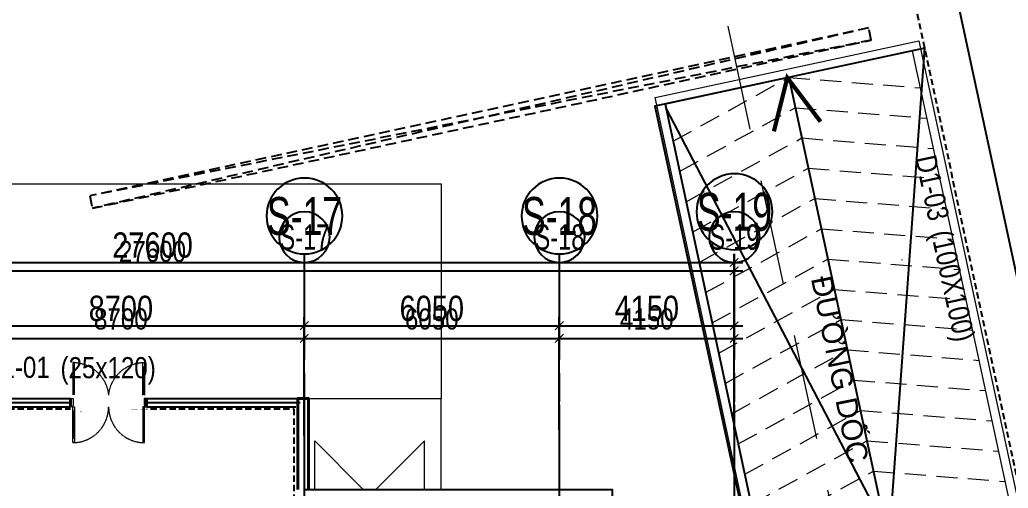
# Model space of a CAD drawing. Header units: millimetres. Extents: x -1534340 to 1713810, y -1348191 to 1114081.
# Drawn here: x 1315889 to 1339337, y -314956 to -303855 of the extents above; entities that cross this region are included whole.
import ezdxf
from ezdxf.enums import TextEntityAlignment as Align

# ---------------------------------------------------------------- set-up
doc = ezdxf.new("R2010")
doc.units = ezdxf.units.MM
doc.header["$LTSCALE"] = 100
doc.set_wipeout_variables(frame=1)
doc.header["$PDMODE"] = 32
doc.header["$PDSIZE"] = 2.5
for name, pattern in [('CENTER2', [1.125, 0.75, -0.125, 0.125, -0.125]), ('DASHED', [4.5, 3, -1.5]), ('HIDDEN', [0.375, 0.25, -0.125]), ('HIDDEN2', [0.1875, 0.125, -0.0625]), ('xref.asix of  podium$0$xref.asix of  podium$0$DASHDOT', [1, 0.5, -0.25, 0, -0.25]), ('Xref.Asix of Basement B2$0$HIDDEN', [0.375, 0.25, -0.125])]:
    doc.linetypes.add(name, pattern=pattern)
for name, color, linetype in [('A-GLAZ', 135, 'Continuous'), ('ccu11-Khuat', 9, 'DASHED'), ('ccu12-Manh', 8, 'Continuous'), ('ccu12-Text', 31, 'Continuous'), ('ccu12-Thay', 7, 'Continuous'), ('ccu12-Truc', 13, 'CENTER2'), ('KC2-DIM', 251, 'Continuous'), ('KCS_COLUMN', 2, 'Continuous'), ('KT-Dim', 8, 'Continuous'), ('KT-Kich thuoc', 9, 'Continuous'), ('xref.asix of  podium$0$xref.asix of  podium$0$AUDIT_I_220805193045-1', 50, 'Continuous'), ('xref.asix of  podium$0$xref.asix of  podium$0$AUDIT_I_220807103235-17', 50, 'Continuous'), ('xref.asix of  podium$0$xref.asix of  podium$0$KT-Dim', 8, 'Continuous'), ('xref.asix of  podium$0$xref.asix of  podium$0$KT-Kich thuoc', 9, 'Continuous'), ('xref.asix of  podium$0$xref.asix of  podium$0$KT-Luoi truc South Tower', 8, 'xref.asix of  podium$0$xref.asix of  podium$0$DASHDOT'), ('Xref_ST_MBDV Cot vach 30.7.2022$0$Xref_ST_MBDV Cot vach 30.7.2022|Xref_ST_MBDV Cot vach 30.7.2022|Xref_ST_MBDV Cot vach 30.7.2022|Xref_ST_MBDV Cot vach 30.7.2022|A-CORE-OTLN', 2, 'Continuous'), ('Xref_ST_MBDV Cot vach 30.7.2022|Xref_ST_MBDV Cot vach 30.7.2022|Xref_ST_MBDV Cot vach 30.7.2022|Xref_ST_MBDV Cot vach 30.7.2022|A-GRID-SYM', 50, 'Continuous')]:
    doc.layers.add(name, color=color, linetype=linetype)
for name, color, linetype, lineweight in [('ccu12-Tencaukien', 9, 'Continuous', 15), ('CUA', 37, 'Continuous', 13), ('D-building block', 8, 'Continuous', 13), ('KT-Net cat', 1, 'Continuous', 40), ('KT-Net cot', 2, 'Continuous', 50), ('KT-Net cua', 87, 'Continuous', 9), ('KT-Net khuat', 8, 'HIDDEN', 18), ('KT-Net thay', 7, 'Continuous', 15)]:
    doc.layers.add(name, color=color, linetype=linetype, lineweight=lineweight)
doc.layers.add('Xref.Asix of Basement B2$0$KT-Chi gioi XD', color=7, linetype='Xref.Asix of Basement B2$0$HIDDEN', true_color=0x0066cc)
doc.styles.add('Arial', font='arial.ttf', dxfattribs={"width": 0.7})
doc.styles.add('Arial Narrow', font='ARIALN.TTF')
doc.styles.add('HBA-Text', font='GOTHIC.TTF')
doc.styles.add('xref.asix of  podium$0$xref.asix of  podium$0$HBA-Text', font='GOTHIC.TTF')
doc.dimstyles.new('ccu12-200', dxfattribs={"dimscale": 200, "dimtxt": 2.5, "dimasz": 1, "dimexe": 1, "dimexo": 2, "dimgap": 1, "dimtad": 1, "dimdec": 0, "dimrnd": 5, "dimdsep": 46, "dimtxsty": 'Arial Narrow', "dimblk": 'ARCHTICK', "dimcen": -1, "dimdle": 1, "dimclrd": 256, "dimclre": 256, "dimclrt": 3, "dimadec": 0, "dimazin": 2, "dimtfac": 0.1, "dimtdec": 0, "dimtmove": 0, "dimatfit": 1, "dimldrblk": 'ARCHTICK', "dimfxl": 1, "dimtvp": 0.833333, "dimtolj": 1, "dimtzin": 12, "dimarcsym": 0})
doc.dimstyles.new('CCU_1-200', dxfattribs={"dimscale": 200, "dimtxt": 3, "dimasz": 1, "dimexe": 1, "dimexo": 2, "dimgap": 0.5, "dimtad": 1, "dimdec": 0, "dimdsep": 46, "dimtxsty": 'Arial Narrow', "dimblk": 'ARCHTICK', "dimcen": -1, "dimdle": 1, "dimclrd": 256, "dimclre": 256, "dimclrt": 3, "dimadec": 0, "dimazin": 2, "dimtfac": 0.1, "dimtdec": 0, "dimtix": 1, "dimtmove": 2, "dimatfit": 1, "dimfxl": 1, "dimtvp": 0.833333, "dimtolj": 1, "dimtzin": 12, "dimarcsym": 0})

# ---------------------------------------------------------------- blocks, each defined once
blk = doc.blocks.new('MBKC-T1-PN')
at = {"layer": 'ccu11-Khuat', "ltscale": 0.5, "elevation": 0}
blk.add_lwpolyline([(64969, -41911), (105786, -40621), (111202, -33691), (92975, 50867)], dxfattribs=at)
blk.add_lwpolyline([(69738, -12327), (89787, -12327), (89787, -14487), (90835, -14487), (90835, -14487), (93582, -14487), (93582, -14487), (97087, -14487), (97087, -24427), (89887, -24427), (89887, -26427), (104610, -26427), (105347, -29849, -0.45071), (100591, -35427), (55456, -35427, -0.326962)], format="xyb", dxfattribs=at)
at = {"layer": 'ccu12-Thay', "ltscale": 0.5}
blk.add_line((98595, -5104, 0), (103138, -26177, 0), dxfattribs=at)
at = {"layer": 'ccu12-Thay', "ltscale": 0.5, "elevation": 0}
blk.add_lwpolyline([(69743, -12077), (90037, -12077), (90037, -14237), (91487, -14237), (91487, -14237), (93337, -14237), (93337, -14237), (97337, -14237), (97337, -24677), (90137, -24677), (90137, -26177), (104812, -26177), (105594, -29805, -0.451371), (100593, -35677), (55455, -35677, -0.326781)], format="xyb", dxfattribs=at)
blk.add_lwpolyline([(104754, -3776), (98351, -5156), (102936, -26427), (109636, -26427)], dxfattribs=at)
at = {"layer": 'KC2-DIM', "ltscale": 0.5, "elevation": 0}
for points in [[(103138, -26177), (104754, -3776)], [(98610, -5201), (109582, -26177)]]:
    blk.add_lwpolyline(points, dxfattribs=at)
at = {"layer": 'Xref_ST_MBDV Cot vach 30.7.2022$0$Xref_ST_MBDV Cot vach 30.7.2022|Xref_ST_MBDV Cot vach 30.7.2022|Xref_ST_MBDV Cot vach 30.7.2022|Xref_ST_MBDV Cot vach 30.7.2022|A-CORE-OTLN', "color": 6, "elevation": 0}
blk.add_lwpolyline([(64932, -42912), (106285, -41605), (112278, -33938), (93953, 51077)], dxfattribs=at)
blk = doc.blocks.new('_ARCHTICK')
at = {"color": 0, "linetype": 'ByBlock', "const_width": 0.15}
blk.add_lwpolyline([(-0.5, -0.5), (0.5, 0.5)], dxfattribs=at)
blk = doc.blocks.new('*D1127')
at = {"layer": 'Defpoints', "color": 0, "transparency": 16777216}
for p in [(398999, -68275), (398999, -70976, 0), (390299, -71118, 0)]:
    blk.add_point(p, dxfattribs=at)
at = {"layer": 'KT-Dim', "lineweight": -2, "transparency": 16777216}
for p, q in [((390299, -70718), (390299, -68075)), ((398999, -70576), (398999, -68075)), ((390099, -68275), (399199, -68275))]:
    blk.add_line(p, q, dxfattribs=at)
at = {"layer": 'KT-Dim', "lineweight": -2, "transparency": 16777216, "xscale": 200, "yscale": 200, "zscale": 200, "rotation": 180}
blk.add_blockref('_ARCHTICK', (390299, -68275), dxfattribs=at)
at = {"layer": 'KT-Dim', "lineweight": -2, "transparency": 16777216, "xscale": 200, "yscale": 200, "zscale": 200}
blk.add_blockref('_ARCHTICK', (398999, -68275), dxfattribs=at)
at = {"layer": 'KT-Dim', "color": 3, "transparency": 16777216, "insert": (394649, -67819), "char_height": 500, "attachment_point": 5, "style": 'Arial Narrow'}
blk.add_mtext('\\A1;8700', dxfattribs=at)
blk = doc.blocks.new('*D1128')
at = {"layer": 'Defpoints', "color": 0, "transparency": 16777216}
for p in [(405049, -68275), (398999, -70976), (405049, -70845, 0)]:
    blk.add_point(p, dxfattribs=at)
at = {"layer": 'KT-Dim', "lineweight": -2, "transparency": 16777216}
for p, q in [((398999, -70576), (398999, -68075)), ((405049, -70445), (405049, -68075)), ((398799, -68275), (405249, -68275))]:
    blk.add_line(p, q, dxfattribs=at)
at = {"layer": 'KT-Dim', "lineweight": -2, "transparency": 16777216, "xscale": 200, "yscale": 200, "zscale": 200, "rotation": 180}
blk.add_blockref('_ARCHTICK', (398999, -68275), dxfattribs=at)
at = {"layer": 'KT-Dim', "lineweight": -2, "transparency": 16777216, "xscale": 200, "yscale": 200, "zscale": 200}
blk.add_blockref('_ARCHTICK', (405049, -68275), dxfattribs=at)
at = {"layer": 'KT-Dim', "color": 3, "transparency": 16777216, "insert": (402024, -67819), "char_height": 500, "attachment_point": 5, "style": 'Arial Narrow'}
blk.add_mtext('\\A1;6050', dxfattribs=at)
blk = doc.blocks.new('*D1129')
at = {"layer": 'Defpoints', "color": 0, "transparency": 16777216}
for p in [(409199, -68275), (409199, -70727), (405049, -70845, 0)]:
    blk.add_point(p, dxfattribs=at)
at = {"layer": 'KT-Dim', "lineweight": -2, "transparency": 16777216}
for p, q in [((405049, -70445), (405049, -68075)), ((409199, -70327), (409199, -68075)), ((404849, -68275), (409399, -68275))]:
    blk.add_line(p, q, dxfattribs=at)
at = {"layer": 'KT-Dim', "lineweight": -2, "transparency": 16777216, "xscale": 200, "yscale": 200, "zscale": 200, "rotation": 180}
blk.add_blockref('_ARCHTICK', (405049, -68275), dxfattribs=at)
at = {"layer": 'KT-Dim', "lineweight": -2, "transparency": 16777216, "xscale": 200, "yscale": 200, "zscale": 200}
blk.add_blockref('_ARCHTICK', (409199, -68275), dxfattribs=at)
at = {"layer": 'KT-Dim', "color": 3, "transparency": 16777216, "insert": (407124, -67819), "char_height": 500, "attachment_point": 5, "style": 'Arial Narrow'}
blk.add_mtext('\\A1;4150', dxfattribs=at)
blk = doc.blocks.new('*D1130')
at = {"layer": 'Defpoints', "color": 0, "transparency": 16777216}
for p in [(409199, -66675), (381599, -70845), (409199, -70845)]:
    blk.add_point(p, dxfattribs=at)
at = {"layer": 'KT-Dim', "lineweight": -2, "transparency": 16777216}
for p, q in [((381599, -70445), (381599, -66475)), ((409199, -70445), (409199, -66475)), ((381399, -66675), (409399, -66675))]:
    blk.add_line(p, q, dxfattribs=at)
at = {"layer": 'KT-Dim', "lineweight": -2, "transparency": 16777216, "xscale": 200, "yscale": 200, "zscale": 200, "rotation": 180}
blk.add_blockref('_ARCHTICK', (381599, -66675), dxfattribs=at)
at = {"layer": 'KT-Dim', "lineweight": -2, "transparency": 16777216, "xscale": 200, "yscale": 200, "zscale": 200}
blk.add_blockref('_ARCHTICK', (409199, -66675), dxfattribs=at)
at = {"layer": 'KT-Dim', "color": 3, "transparency": 16777216, "insert": (395399, -66219), "char_height": 500, "attachment_point": 5, "style": 'Arial Narrow'}
blk.add_mtext('\\A1;27600', dxfattribs=at)
blk = doc.blocks.new('GRID-SYM-flat-73')
at = {"layer": 'Xref_ST_MBDV Cot vach 30.7.2022|Xref_ST_MBDV Cot vach 30.7.2022|Xref_ST_MBDV Cot vach 30.7.2022|Xref_ST_MBDV Cot vach 30.7.2022|A-GRID-SYM'}
blk.add_circle((0, 0, 0), 900, dxfattribs=at)
at = {"layer": 'Xref_ST_MBDV Cot vach 30.7.2022|Xref_ST_MBDV Cot vach 30.7.2022|Xref_ST_MBDV Cot vach 30.7.2022|Xref_ST_MBDV Cot vach 30.7.2022|A-GRID-SYM', "style": 'HBA-Text'}
blk.add_attdef('GRID', text='', height=900, rotation=359.6303, dxfattribs=at).set_placement((0, 0, 0), align=Align.MIDDLE_CENTER)
blk = doc.blocks.new('*U704')
at = {"layer": 'ccu12-Tencaukien', "color": 8, "ltscale": 10000}
blk.add_line((361, -155), (354, -155), dxfattribs=at)
at = {"layer": 'ccu12-Text', "color": 2, "style": 'Arial Narrow', "width": 0.8}
blk.add_attdef('SH', text='', height=300, dxfattribs=at).set_placement((276, 6), align=Align.BOTTOM_RIGHT)
at = {"layer": 'ccu12-Text', "color": 31, "style": 'Arial Narrow', "width": 0.8}
for tag, p in [('(', (508, -75)), (')', (963, -75)), ('KT', (633, -75))]:
    blk.add_attdef(tag, text='', height=250, dxfattribs=at).set_placement(p, align=Align.BOTTOM_LEFT)
blk = doc.blocks.new('VACH-NN-PN-T1')
at = {"layer": 'KCS_COLUMN', "linetype": 'HIDDEN', "ltscale": 10}
for p, q in [((105029, -15225), (86616, -19501)), ((105092, -15518), (86553, -19207))]:
    blk.add_line(p, q, dxfattribs=at)
blk.add_lwpolyline([(105092, -15518), (105029, -15225), (86553, -19207), (86616, -19501)], close=True, dxfattribs=at)
blk = doc.blocks.new('*D2841')
at = {"layer": 'Defpoints', "color": 0, "transparency": 16777216}
for p in [(-16523, 31792), (-25223, 28921), (-16523, 28921)]:
    blk.add_point(p, dxfattribs=at)
at = {"layer": 'xref.asix of  podium$0$xref.asix of  podium$0$KT-Kich thuoc', "lineweight": -2, "transparency": 16777216}
for p, q in [((-25223, 29321), (-25223, 31992)), ((-16523, 29321), (-16523, 31992)), ((-25423, 31792), (-16323, 31792))]:
    blk.add_line(p, q, dxfattribs=at)
at = {"layer": 'xref.asix of  podium$0$xref.asix of  podium$0$KT-Kich thuoc', "lineweight": -2, "transparency": 16777216, "xscale": 200, "yscale": 200, "zscale": 200, "rotation": 180}
blk.add_blockref('_ARCHTICK', (-25223, 31792), dxfattribs=at)
at = {"layer": 'xref.asix of  podium$0$xref.asix of  podium$0$KT-Kich thuoc', "lineweight": -2, "transparency": 16777216, "xscale": 200, "yscale": 200, "zscale": 200}
blk.add_blockref('_ARCHTICK', (-16523, 31792), dxfattribs=at)
at = {"layer": 'xref.asix of  podium$0$xref.asix of  podium$0$KT-Kich thuoc', "color": 3, "transparency": 16777216, "insert": (-20873, 32198), "char_height": 600, "attachment_point": 5, "style": 'Arial Narrow'}
blk.add_mtext('\\A1;8700', dxfattribs=at)
blk = doc.blocks.new('*D2842')
at = {"layer": 'Defpoints', "color": 0, "transparency": 16777216}
for p in [(-10473, 31792), (-16523, 28921), (-10473, 28921)]:
    blk.add_point(p, dxfattribs=at)
at = {"layer": 'xref.asix of  podium$0$xref.asix of  podium$0$KT-Kich thuoc', "lineweight": -2, "transparency": 16777216}
for p, q in [((-16523, 29321), (-16523, 31992)), ((-10473, 29321), (-10473, 31992)), ((-16723, 31792), (-10273, 31792))]:
    blk.add_line(p, q, dxfattribs=at)
at = {"layer": 'xref.asix of  podium$0$xref.asix of  podium$0$KT-Kich thuoc', "lineweight": -2, "transparency": 16777216, "xscale": 200, "yscale": 200, "zscale": 200, "rotation": 180}
blk.add_blockref('_ARCHTICK', (-16523, 31792), dxfattribs=at)
at = {"layer": 'xref.asix of  podium$0$xref.asix of  podium$0$KT-Kich thuoc', "lineweight": -2, "transparency": 16777216, "xscale": 200, "yscale": 200, "zscale": 200}
blk.add_blockref('_ARCHTICK', (-10473, 31792), dxfattribs=at)
at = {"layer": 'xref.asix of  podium$0$xref.asix of  podium$0$KT-Kich thuoc', "color": 3, "transparency": 16777216, "insert": (-13498, 32198), "char_height": 600, "attachment_point": 5, "style": 'Arial Narrow'}
blk.add_mtext('\\A1;6050', dxfattribs=at)
blk = doc.blocks.new('*D2843')
at = {"layer": 'Defpoints', "color": 0, "transparency": 16777216}
for p in [(-6323, 31792), (-10473, 28921), (-6323, 28921)]:
    blk.add_point(p, dxfattribs=at)
at = {"layer": 'xref.asix of  podium$0$xref.asix of  podium$0$KT-Kich thuoc', "lineweight": -2, "transparency": 16777216}
for p, q in [((-10473, 29321), (-10473, 31992)), ((-6323, 29321), (-6323, 31992)), ((-10673, 31792), (-6123, 31792))]:
    blk.add_line(p, q, dxfattribs=at)
at = {"layer": 'xref.asix of  podium$0$xref.asix of  podium$0$KT-Kich thuoc', "lineweight": -2, "transparency": 16777216, "xscale": 200, "yscale": 200, "zscale": 200, "rotation": 180}
blk.add_blockref('_ARCHTICK', (-10473, 31792), dxfattribs=at)
at = {"layer": 'xref.asix of  podium$0$xref.asix of  podium$0$KT-Kich thuoc', "lineweight": -2, "transparency": 16777216, "xscale": 200, "yscale": 200, "zscale": 200}
blk.add_blockref('_ARCHTICK', (-6323, 31792), dxfattribs=at)
at = {"layer": 'xref.asix of  podium$0$xref.asix of  podium$0$KT-Kich thuoc', "color": 3, "transparency": 16777216, "insert": (-8398, 32198), "char_height": 600, "attachment_point": 5, "style": 'Arial Narrow'}
blk.add_mtext('\\A1;4150', dxfattribs=at)
blk = doc.blocks.new('*D2844')
at = {"layer": 'Defpoints', "color": 0, "transparency": 16777216}
for p in [(-6323, 33292), (-33923, 28921), (-6323, 28921)]:
    blk.add_point(p, dxfattribs=at)
at = {"layer": 'xref.asix of  podium$0$xref.asix of  podium$0$KT-Kich thuoc', "lineweight": -2, "transparency": 16777216}
for p, q in [((-33923, 29321), (-33923, 33492)), ((-6323, 29321), (-6323, 33492)), ((-34123, 33292), (-6123, 33292))]:
    blk.add_line(p, q, dxfattribs=at)
at = {"layer": 'xref.asix of  podium$0$xref.asix of  podium$0$KT-Kich thuoc', "lineweight": -2, "transparency": 16777216, "xscale": 200, "yscale": 200, "zscale": 200, "rotation": 180}
blk.add_blockref('_ARCHTICK', (-33923, 33292), dxfattribs=at)
at = {"layer": 'xref.asix of  podium$0$xref.asix of  podium$0$KT-Kich thuoc', "lineweight": -2, "transparency": 16777216, "xscale": 200, "yscale": 200, "zscale": 200}
blk.add_blockref('_ARCHTICK', (-6323, 33292), dxfattribs=at)
at = {"layer": 'xref.asix of  podium$0$xref.asix of  podium$0$KT-Kich thuoc', "color": 3, "transparency": 16777216, "insert": (-20123, 33698), "char_height": 600, "attachment_point": 5, "style": 'Arial Narrow'}
blk.add_mtext('\\A1;27600', dxfattribs=at)
blk = doc.blocks.new('xref.asix of  podium$0$xref.asix of  podium$0$GRID-SYM-flat-73')
at = {"layer": 'xref.asix of  podium$0$xref.asix of  podium$0$AUDIT_I_220805193045-1'}
blk.add_circle((0, 0, 0), 900, dxfattribs=at)
at = {"layer": 'xref.asix of  podium$0$xref.asix of  podium$0$AUDIT_I_220805193045-1', "style": 'xref.asix of  podium$0$xref.asix of  podium$0$HBA-Text'}
blk.add_attdef('GRID', text='', height=900, rotation=359.6303, dxfattribs=at).set_placement((0, 0, 0), align=Align.MIDDLE_CENTER)
blk = doc.blocks.new('NHÀ TRE T1')
at = {"layer": 'D-building block'}
for p in [(17350, 12600, 0), (20500, 10440, 0)]:
    blk.add_line(p, (20500, 12600, 0), dxfattribs=at)
at = {"layer": 'KT-Net cat', "elevation": 0}
blk.add_lwpolyline([(17100, 10440), (17100, 12600), (17350, 12600), (17350, 10440)], dxfattribs=at)
at = {"layer": 'KT-Net cua', "elevation": 0}
for points in [[(17500, 10440), (17500, 11590), (18650, 10440)], [(20100, 10440), (20100, 11590), (18950, 10440)]]:
    blk.add_lwpolyline(points, dxfattribs=at)
blk = doc.blocks.new('*U229')
for p, q in [((-750, -90), (-750, -50)), ((-100, -70), (-750, -70)), ((-100, -90), (-100, -50)), ((-750, -1710), (-750, -1750)), ((-100, -1730), (-750, -1730)), ((-100, -1710), (-100, -1750))]:
    blk.add_line(p, q)
for points in [[(200, 0), (200, -60), (40, -60), (40, -50), (0, -50), (0, 0)], [(0, -50), (0, -90), (-850, -90), (-850, -50)], [(0, -1750), (0, -1710), (-850, -1710), (-850, -1750)], [(200, -1800), (200, -1740), (40, -1740), (40, -1750), (0, -1750), (0, -1800)]]:
    blk.add_lwpolyline(points, close=True)
at = {"linetype": 'HIDDEN2'}
for centre, start, end in [((0, -50), 180, 270), ((0, -1750), 90, 180)]:
    blk.add_arc(centre, 850, start, end, dxfattribs=at)
blk = doc.blocks.new('KHHFG')
blk.add_wipeout([(-80, 1884), (238, 1884), (264, 84), (-70, 84)]).dxf.layer = 'KT-Kich thuoc'
at = {"layer": 'KT-Net cat'}
for p, q in [((200, 1884), (0, 1884)), ((200, 84), (0, 84))]:
    blk.add_line(p, q, dxfattribs=at)
at = {"layer": 'CUA', "xscale": -1, "rotation": 359.999999524041}
blk.add_blockref('*U229', (200, 1884), dxfattribs=at)
blk = doc.blocks.new('*U2968')
at = {"layer": 'KT-Net khuat', "linetype": 'HIDDEN', "ltscale": 20}
blk.add_lwpolyline([(900, -3000), (0, 0), (900, 3000)], dxfattribs=at)
blk = doc.blocks.new('*U2969')
at = {"layer": 'KT-Kich thuoc', "color": 0, "linetype": 'ByBlock', "lineweight": -2, "transparency": 16777216, "rotation": 282.1642570564171}
for p in [(1560973, -304447), (1561127, -305164), (1561282, -305882), (1561437, -306599), (1561591, -307317), (1561746, -308034), (1561901, -308752), (1562055, -309469), (1562210, -310187), (1562365, -310904), (1562519, -311621), (1562674, -312339), (1562829, -313056), (1562983, -313774), (1563138, -314491), (1563292, -315209), (1563447, -315926), (1563602, -316644), (1563756, -317361), (1563911, -318079), (1564066, -318796), (1564220, -319514), (1564375, -320231), (1564530, -320949), (1564684, -321666), (1564839, -322384), (1564994, -323101), (1565148, -323819), (1565303, -324536)]:
    blk.add_blockref('*U2968', p, dxfattribs=at)
blk = doc.blocks.new('Grid-ST-flat-3')
at = {"layer": 'ccu12-Truc', "ltscale": 30}
for p, q in [((398999.4, -66474.8), (398999.4, -104409.6)), ((405049.4, -66474.8), (405049.4, -104409.6)), ((409199.4, -66474.8), (409199.4, -104409.6))]:
    blk.add_line(p, q, dxfattribs=at)
at = {"layer": 'KT-Dim'}
ref = blk.add_blockref('GRID-SYM-flat-73', (399002.8, -65874.8, 0), dxfattribs=dict(at, xscale=-0.6666666666666665, yscale=0.6666666666666665, zscale=0.6666666666666665, rotation=179.6748020054017))
ref.add_attrib('GRID', 'S-17', dxfattribs={"layer": 'Xref_ST_MBDV Cot vach 30.7.2022|Xref_ST_MBDV Cot vach 30.7.2022|Xref_ST_MBDV Cot vach 30.7.2022|Xref_ST_MBDV Cot vach 30.7.2022|A-GRID-SYM', "height": 600, "style": 'HBA-Text', "width": 0.7}).set_placement((399002.8, -65874.8, 0), align=Align.MIDDLE_CENTER)
ref = blk.add_blockref('GRID-SYM-flat-73', (405052.8, -65874.8, 0), dxfattribs=dict(at, xscale=-0.6666666666666665, yscale=0.6666666666666665, zscale=0.6666666666666665, rotation=179.6748020054017))
ref.add_attrib('GRID', 'S-18', dxfattribs={"layer": 'Xref_ST_MBDV Cot vach 30.7.2022|Xref_ST_MBDV Cot vach 30.7.2022|Xref_ST_MBDV Cot vach 30.7.2022|Xref_ST_MBDV Cot vach 30.7.2022|A-GRID-SYM', "height": 600, "style": 'HBA-Text', "width": 0.7}).set_placement((405052.8, -65874.8, 0), align=Align.MIDDLE_CENTER)
ref = blk.add_blockref('GRID-SYM-flat-73', (409202.8, -65874.8, 0), dxfattribs=dict(at, xscale=-0.6666666666666665, yscale=0.6666666666666665, zscale=0.6666666666666665, rotation=179.6748020054017))
ref.add_attrib('GRID', 'S-19', dxfattribs={"layer": 'Xref_ST_MBDV Cot vach 30.7.2022|Xref_ST_MBDV Cot vach 30.7.2022|Xref_ST_MBDV Cot vach 30.7.2022|Xref_ST_MBDV Cot vach 30.7.2022|A-GRID-SYM', "height": 600, "style": 'HBA-Text', "width": 0.7}).set_placement((409202.8, -65874.8, 0), align=Align.MIDDLE_CENTER)
for base, p1, p2, picture, middle in [((409199.4, -66674.8), (381599.4, -70845.4), (409199.4, -70845.4), '*D1130', (395399.4, -66219.5)), ((398999.4, -68274.8, 0), (390299.4, -71118), (398999.4, -70975.6), '*D1127', (394649.4, -67819.5, 0)), ((405049.4, -68274.8), (398999.4, -70975.6), (405049.4, -70845.4, 0), '*D1128', (402024.4, -67819.5)), ((409199.4, -68274.8), (405049.4, -70845.4, 0), (409199.4, -70726.6), '*D1129', (407124.4, -67819.5))]:
    dim = blk.add_linear_dim(base=base, p1=p1, p2=p2, dimstyle='ccu12-200', dxfattribs=at)
    dim.commit()
    dim.dimension.update_dxf_attribs({"geometry": picture, "text_midpoint": middle})
blk = doc.blocks.new('xref.asix of  podium$0$xref.asix of  podium$0$Asix South Tower')
at = {"layer": 'xref.asix of  podium$0$xref.asix of  podium$0$KT-Luoi truc South Tower', "ltscale": 10}
for p, q in [((-16523, 33491.9), (-16523, -4459.1)), ((-10473, 33491.9), (-10473, -4459.1)), ((-6323, 33491.9), (-6323, -4459.1))]:
    blk.add_line(p, q, dxfattribs=at)
at = {"layer": 'xref.asix of  podium$0$xref.asix of  podium$0$KT-Dim'}
ref = blk.add_blockref('xref.asix of  podium$0$xref.asix of  podium$0$GRID-SYM-flat-73', (-16517.9, 34391.9, 0), dxfattribs=dict(at, xscale=-1, rotation=179.6748020054017))
ref.add_attrib('GRID', 'S-17', dxfattribs={"layer": 'xref.asix of  podium$0$xref.asix of  podium$0$AUDIT_I_220807103235-17', "height": 900, "style": 'xref.asix of  podium$0$xref.asix of  podium$0$HBA-Text', "width": 0.7}).set_placement((-16517.9, 34391.9, 0), align=Align.MIDDLE_CENTER)
ref = blk.add_blockref('xref.asix of  podium$0$xref.asix of  podium$0$GRID-SYM-flat-73', (-10467.9, 34391.9, 0), dxfattribs=dict(at, xscale=-1, rotation=179.6748020054017))
ref.add_attrib('GRID', 'S-18', dxfattribs={"layer": 'xref.asix of  podium$0$xref.asix of  podium$0$AUDIT_I_220807103235-17', "height": 900, "style": 'xref.asix of  podium$0$xref.asix of  podium$0$HBA-Text', "width": 0.7}).set_placement((-10467.9, 34391.9, 0), align=Align.MIDDLE_CENTER)
ref = blk.add_blockref('xref.asix of  podium$0$xref.asix of  podium$0$GRID-SYM-flat-73', (-6317.9, 34491.9, 0), dxfattribs=dict(at, xscale=-1, rotation=179.6748020054017))
ref.add_attrib('GRID', 'S-19', dxfattribs={"layer": 'xref.asix of  podium$0$xref.asix of  podium$0$AUDIT_I_220807103235-17', "height": 900, "style": 'xref.asix of  podium$0$xref.asix of  podium$0$HBA-Text', "width": 0.7}).set_placement((-6317.9, 34491.9, 0), align=Align.MIDDLE_CENTER)
at = {"layer": 'xref.asix of  podium$0$xref.asix of  podium$0$KT-Kich thuoc'}
for base, p1, p2, picture, middle in [((-6323, 33291.9), (-33923, 28921.3), (-6323, 28921.3), '*D2844', (-20123, 33698.2)), ((-16523, 31791.9), (-25223, 28921.3), (-16523, 28921.3), '*D2841', (-20873, 32198.2)), ((-10473, 31791.9), (-16523, 28921.3), (-10473, 28921.3), '*D2842', (-13498, 32198.2)), ((-6323, 31791.9), (-10473, 28921.3), (-6323, 28921.3), '*D2843', (-8398, 32198.2))]:
    dim = blk.add_linear_dim(base=base, p1=p1, p2=p2, dimstyle='CCU_1-200', dxfattribs=at)
    dim.commit()
    dim.dimension.update_dxf_attribs({"geometry": picture, "text_midpoint": middle})
blk = doc.blocks.new('312')
at = {"layer": 'A-GLAZ', "elevation": 0}
for points in [[(1490551.4, -289244.6, -0.1205796), (1502083.7, -287911.4), (1517918.8, -292027, -0.2272386), (1519958.8, -293874.1), (1525323.7, -309381.1, 0.2908633), (1529188, -312051.9), (1549481.7, -312051.9)], [(1512572.2, -290740.7), (1517892, -292123.3, -0.2268594), (1519865.2, -293909.4), (1525230.3, -309416.9, 0.2911846), (1529186.1, -312151.9), (1549381.7, -312151.9)], [(1512545.6, -290837.1), (1517865.1, -292219.7, -0.2264613), (1519771.7, -293944.8), (1525136.8, -309452.7, 0.2914954), (1529184.2, -312251.9), (1549281.7, -312251.9)]]:
    blk.add_lwpolyline(points, format="xyb", dxfattribs=at)
at = {"layer": 'KT-Kich thuoc'}
blk.add_line((1560972.7, -304446.7), (1565428.3, -325117.5), dxfattribs=at)
at = {"layer": 'KT-Net khuat', "linetype": 'ByBlock', "ltscale": 30, "elevation": 0}
for points in [[(1562386.9, -326194.1), (1557802.4, -304925.5), (1564058.7, -303576.9), (1568967.9, -326351.9), (1564295.8, -326351.9)], [(1562582.4, -326151.9), (1558040, -305078.9), (1563905.3, -303814.6), (1568720.2, -326151.9)]]:
    blk.add_lwpolyline(points, dxfattribs=at)
at = {"layer": 'KT-Net thay'}
blk.add_line((1560972.7, -304446.7), (1565651.3, -326151.9), dxfattribs=at)
at = {"layer": 'KT-Net thay', "linetype": 'Continuous', "const_width": 100, "elevation": 0}
blk.add_lwpolyline([(1561728.3, -305494.8), (1560939.8, -304453.8), (1560622.7, -305725.3)], dxfattribs=at)
at = {"layer": 'Xref.Asix of Basement B2$0$KT-Chi gioi XD', "lineweight": 13, "ltscale": 100, "elevation": 0, "flags": 128}
blk.add_lwpolyline([(1536926.6, -198350.2), (1532230.5, -180477.4), (1529880.4, -179665.5), (1520946.6, -186436.8), (1497442.7, -204368.8), (1473775.2, -221476.8, 0.684877), (1504207.8, -335272.8), (1524578.3, -337428.6), (1563007.4, -336214.1), (1565857.8, -332567.4)], format="xyb", close=True, dxfattribs=at)
at = {"layer": 'KT-Kich thuoc'}
blk.add_blockref('*U2969', (0, 0), dxfattribs=at)
at = {"layer": 'KT-Net cat'}
blk.add_blockref('NHÀ TRE T1', (1532231.7, -324651.9, 0), dxfattribs=at)
at = {"layer": 'xref.asix of  podium$0$xref.asix of  podium$0$KT-Kich thuoc'}
blk.add_blockref('xref.asix of  podium$0$xref.asix of  podium$0$Asix South Tower', (1566004.7, -342122.3), dxfattribs=at)
at = {"layer": 'KT-Kich thuoc', "rotation": 89.99763441398511}
blk.add_blockref('KHHFG', (1545824.1, -312251.9, 0), dxfattribs=at)
at = {"layer": 'KT-Kich thuoc', "xscale": -1, "rotation": 90.00236558601485}
blk.add_blockref('KHHFG', (1545824.1, -312051.9, 0), dxfattribs=at)
at = {"layer": 'KT-Net thay', "elevation": 0}
blk.add_lwpolyline([(1520144.8, -294411.6), (1524391.7, -292942.4), (1528585.7, -305575.2, 0.2465731), (1531213.5, -306970.1), (1552731.7, -306970.1), (1552731.7, -312051.9)], format="xyb", dxfattribs=at)

msp = doc.modelspace()

# ---------------------------------------------------------------- block references
for name, p in [('MBKC-T1-PN', (1232600.9, -300749.5)), ('Grid-ST-flat-3', (923638.3, -243129.8))]:
    msp.add_blockref(name, p)
at = {"layer": 'ccu12-Tencaukien', "extrusion": (-8.65458e-07, -6.35446e-07, 1)}
ref = msp.add_blockref('*U704', (1337195.6, -308942, -2.1), dxfattribs=dict(at, xscale=1.815893337873056, yscale=1.815893337873056, zscale=1.815893337873056, rotation=261.7011907708614))
ref.add_attrib('KT', '(100X100)', dxfattribs={"color": 31, "extrusion": (-8.65458e-07, -6.35446e-07, 1), "height": 500, "rotation": 282.16426, "style": 'Arial Narrow'}).set_placement((1337354, -308934.4, -1.1), align=Align.BOTTOM_LEFT)
ref.add_attrib('SH', 'D1-03', dxfattribs={"color": 2, "extrusion": (-8.65458e-07, -6.35446e-07, 1), "height": 500, "rotation": 282.16426, "style": 'Arial Narrow'}).set_placement((1337308.9, -308683.3, -1.1), align=Align.BOTTOM_RIGHT)
at = {"layer": 'ccu12-Tencaukien', "extrusion": (4.38813e-07, -9.79924e-07, 1)}
ref = msp.add_blockref('*U704', (1316829.8, -312655.5, -0.1), dxfattribs=dict(at, xscale=1.815893337873055, yscale=1.815893337873055, zscale=1.815893337873055, rotation=339.536933714468))
ref.add_attrib('KT', '(25x120)', dxfattribs={"color": 31, "extrusion": (4.38813e-07, -9.79924e-07, 1), "height": 500, "style": 'Arial Narrow'}).set_placement((1316855.7, -312499.1, 0.9), align=Align.BOTTOM_LEFT)
ref.add_attrib('SH', 'D1-01', dxfattribs={"color": 2, "extrusion": (4.38813e-07, -9.79924e-07, 1), "height": 500, "style": 'Arial Narrow'}).set_placement((1316600.8, -312490.2, 0.9), align=Align.BOTTOM_RIGHT)
at = {"layer": 'KT-Net cot'}
msp.add_blockref('VACH-NN-PN-T1', (1230995, -288820.4), dxfattribs=at)

# ---------------------------------------------------------------- texts
at = {"layer": 'ccu12-Tencaukien', "color": 31, "style": 'Arial'}
msp.add_text('ĐƯỜNG DỐC', height=500, rotation=281.40344, dxfattribs=at).set_placement((1334654.7, -309981.9, 0.1))

# ---------------------------------------------------------------- next in the draw order: block references
at = {"layer": 'ccu12-Manh'}
msp.add_blockref('312', (-226844, -774.2), dxfattribs=at)

doc.saveas('drawing.dxf')
